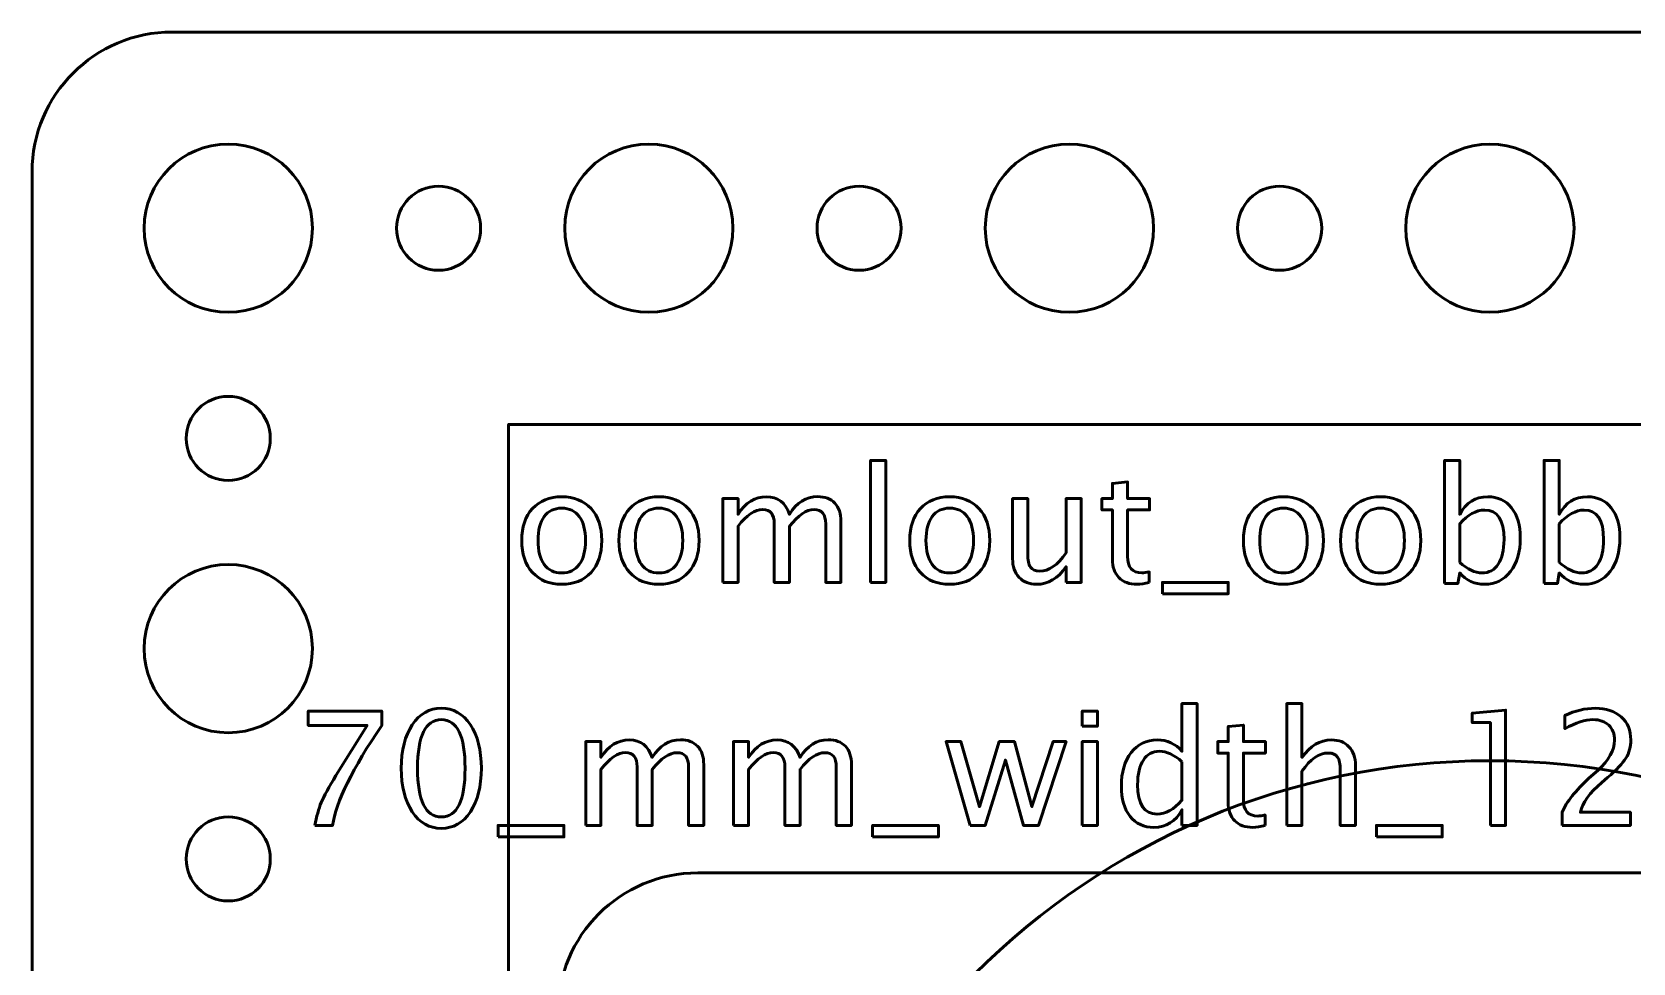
# Model space of a CAD drawing. Header units: centimetres. Extents: x -5.2 to 5.2, y -7.5 to 7.5.
# Drawn here: x -5.2 to 0.51, y 4.13 to 7.45 of the extents above; entities that cross this region are included whole.
import ezdxf

# ---------------------------------------------------------------- set-up
doc = ezdxf.new("R2010")
doc.units = ezdxf.units.CM
doc.header["$MEASUREMENT"] = 0
doc.layers.add('Layer 1', color=7, linetype='Continuous')

msp = doc.modelspace()

# ---------------------------------------------------------------- linework, layer by layer
at = {"layer": 'Layer 1', "color": 5, "lineweight": 53}
msp.add_lwpolyline([(-3.5, -5.95), (3.5, -5.95), (3.5, 6.05), (-3.5, 6.05), (-3.5, -5.95)], close=True, dxfattribs=at)
at = {"layer": 'Layer 1', "lineweight": 53}
for centre, major_axis in [((-4.49999, 6.74999), (0, 0.30001)), ((-2.99999, 6.74999), (0, 0.30001)), ((-1.49999, 6.74999), (0, 0.30001)), ((0.00001, 6.74999), (0, 0.30001)), ((-3.75, 6.75), (0, 0.15)), ((-2.25, 6.75), (0, 0.15)), ((-0.75, 6.75), (0, 0.15))]:
    msp.add_ellipse(centre, major_axis=major_axis, ratio=1, dxfattribs=at)
at = {"layer": 'Layer 1', "color": 4, "lineweight": 53}
msp.add_ellipse((0.00005, 2.25001), major_axis=(0, 2.6), ratio=1, dxfattribs=at)
at = {"layer": 'Layer 1', "lineweight": 53}
for points, knots in [([(-5.2, -6.95), (-5.2, -6.95), (-5.2, 6.95), (-5.2, 6.95), (-5.2, 6.95), (-5.2, 7.22614), (-4.97614, 7.45), (-4.7, 7.45), (-4.7, 7.45), (-4.7, 7.45), (4.7, 7.45), (4.7, 7.45), (4.7, 7.45), (4.97614, 7.45), (5.2, 7.22614), (5.2, 6.95), (5.2, 6.95), (5.2, 6.95), (5.2, -6.95), (5.2, -6.95), (5.2, -6.95), (5.2, -7.22614), (4.97614, -7.45), (4.7, -7.45), (4.7, -7.45), (4.7, -7.45), (-4.7, -7.45), (-4.7, -7.45), (-4.7, -7.45), (-4.97614, -7.45), (-5.2, -7.22614), (-5.2, -6.95)], [0, 0, 0, 0, 0.1111111, 0.1111111, 0.1111111, 0.1111111, 0.2222222, 0.2222222, 0.2222222, 0.2222222, 0.3333333, 0.3333333, 0.3333333, 0.3333333, 0.4444444, 0.4444444, 0.4444444, 0.4444444, 0.5555556, 0.5555556, 0.5555556, 0.5555556, 0.6666667, 0.6666667, 0.6666667, 0.6666667, 0.7777778, 0.7777778, 0.7777778, 0.7777778, 1, 1, 1, 1]), ([(-4.65, 6), (-4.65, 6.08284), (-4.58284, 6.15), (-4.5, 6.15), (-4.5, 6.15), (-4.41716, 6.15), (-4.35, 6.08284), (-4.35, 6), (-4.35, 6), (-4.35, 5.91716), (-4.41716, 5.85), (-4.5, 5.85), (-4.5, 5.85), (-4.58284, 5.85), (-4.65, 5.91716), (-4.65, 6)], [0, 0, 0, 0, 0.2, 0.2, 0.2, 0.2, 0.4, 0.4, 0.4, 0.4, 0.6, 0.6, 0.6, 0.6, 1, 1, 1, 1]), ([(-4.8, 5.25), (-4.8, 5.41569), (-4.66569, 5.55), (-4.5, 5.55), (-4.5, 5.55), (-4.33431, 5.55), (-4.2, 5.41569), (-4.2, 5.25), (-4.2, 5.25), (-4.2, 5.08431), (-4.33431, 4.95), (-4.5, 4.95), (-4.5, 4.95), (-4.66569, 4.95), (-4.8, 5.08431), (-4.8, 5.25)], [0, 0, 0, 0, 0.2, 0.2, 0.2, 0.2, 0.4, 0.4, 0.4, 0.4, 0.6, 0.6, 0.6, 0.6, 1, 1, 1, 1]), ([(-4.65, 4.5), (-4.65, 4.58284), (-4.58284, 4.65), (-4.5, 4.65), (-4.5, 4.65), (-4.41716, 4.65), (-4.35, 4.58284), (-4.35, 4.5), (-4.35, 4.5), (-4.35, 4.41716), (-4.41716, 4.35), (-4.5, 4.35), (-4.5, 4.35), (-4.58284, 4.35), (-4.65, 4.41716), (-4.65, 4.5)], [0, 0, 0, 0, 0.2, 0.2, 0.2, 0.2, 0.4, 0.4, 0.4, 0.4, 0.6, 0.6, 0.6, 0.6, 1, 1, 1, 1]), ([(-3.325, -2.45), (-3.325, -2.45), (-3.325, 3.95), (-3.325, 3.95), (-3.325, 3.95), (-3.325, 4.22614), (-3.10114, 4.45), (-2.825, 4.45), (-2.825, 4.45), (-2.825, 4.45), (2.825, 4.45), (2.825, 4.45), (2.825, 4.45), (3.10114, 4.45), (3.325, 4.22614), (3.325, 3.95), (3.325, 3.95), (3.325, 3.95), (3.325, -2.45), (3.325, -2.45), (3.325, -2.45), (3.325, -2.72614), (3.10114, -2.95), (2.825, -2.95), (2.825, -2.95), (2.825, -2.95), (-2.825, -2.95), (-2.825, -2.95), (-2.825, -2.95), (-3.10114, -2.95), (-3.325, -2.72614), (-3.325, -2.45)], [0, 0, 0, 0, 0.1111111, 0.1111111, 0.1111111, 0.1111111, 0.2222222, 0.2222222, 0.2222222, 0.2222222, 0.3333333, 0.3333333, 0.3333333, 0.3333333, 0.4444444, 0.4444444, 0.4444444, 0.4444444, 0.5555556, 0.5555556, 0.5555556, 0.5555556, 0.6666667, 0.6666667, 0.6666667, 0.6666667, 0.7777778, 0.7777778, 0.7777778, 0.7777778, 1, 1, 1, 1])]:
    msp.add_open_spline(points, degree=3, knots=knots, dxfattribs=at)
at = {"layer": 'Layer 1', "color": 5, "lineweight": 53}
for points, knots in [([(-2.20906, 5.4864), (-2.20906, 5.4864), (-2.20906, 5.92158), (-2.20906, 5.92158), (-2.20906, 5.92158), (-2.20906, 5.92158), (-2.15488, 5.92158), (-2.15488, 5.92158), (-2.15488, 5.92158), (-2.15488, 5.92158), (-2.15488, 5.4864), (-2.15488, 5.4864), (-2.15488, 5.4864), (-2.15488, 5.4864), (-2.20906, 5.4864), (-2.20906, 5.4864)], [0, 0, 0, 0, 0.2, 0.2, 0.2, 0.2, 0.4, 0.4, 0.4, 0.4, 0.6, 0.6, 0.6, 0.6, 1, 1, 1, 1]), ([(-0.16199, 5.48301), (-0.16199, 5.48301), (-0.16199, 5.92158), (-0.16199, 5.92158), (-0.16199, 5.92158), (-0.16199, 5.92158), (-0.10781, 5.92158), (-0.10781, 5.92158), (-0.10781, 5.92158), (-0.10781, 5.92158), (-0.10781, 5.72902), (-0.10781, 5.72902), (-0.10781, 5.72902), (-0.08561, 5.77088), (-0.05221, 5.79176), (-0.00771, 5.79176), (-0.00771, 5.79176), (0.02832, 5.79176), (0.05663, 5.77869), (0.07733, 5.75244), (0.07733, 5.75244), (0.09802, 5.72619), (0.10837, 5.69035), (0.10837, 5.64491), (0.10837, 5.64491), (0.10837, 5.59543), (0.09661, 5.55545), (0.07319, 5.52516), (0.07319, 5.52516), (0.04977, 5.49477), (0.01891, 5.47963), (-0.01928, 5.47963), (-0.01928, 5.47963), (-0.05475, 5.47963), (-0.08429, 5.49317), (-0.10781, 5.52036), (-0.10781, 5.52036), (-0.10781, 5.52036), (-0.11439, 5.48301), (-0.11439, 5.48301), (-0.11439, 5.48301), (-0.11439, 5.48301), (-0.16199, 5.48301), (-0.16199, 5.48301)], [0, 0, 0, 0, 0.0833333, 0.0833333, 0.0833333, 0.0833333, 0.1666667, 0.1666667, 0.1666667, 0.1666667, 0.25, 0.25, 0.25, 0.25, 0.3333333, 0.3333333, 0.3333333, 0.3333333, 0.4166667, 0.4166667, 0.4166667, 0.4166667, 0.5, 0.5, 0.5, 0.5, 0.5833333, 0.5833333, 0.5833333, 0.5833333, 0.6666667, 0.6666667, 0.6666667, 0.6666667, 0.75, 0.75, 0.75, 0.75, 0.8333333, 0.8333333, 0.8333333, 0.8333333, 1, 1, 1, 1]), ([(0.19323, 5.48301), (0.19323, 5.48301), (0.19323, 5.92158), (0.19323, 5.92158), (0.19323, 5.92158), (0.19323, 5.92158), (0.24741, 5.92158), (0.24741, 5.92158), (0.24741, 5.92158), (0.24741, 5.92158), (0.24741, 5.72902), (0.24741, 5.72902), (0.24741, 5.72902), (0.26961, 5.77088), (0.30301, 5.79176), (0.34751, 5.79176), (0.34751, 5.79176), (0.38354, 5.79176), (0.41185, 5.77869), (0.43255, 5.75244), (0.43255, 5.75244), (0.45324, 5.72619), (0.46359, 5.69035), (0.46359, 5.64491), (0.46359, 5.64491), (0.46359, 5.59543), (0.45183, 5.55545), (0.42841, 5.52516), (0.42841, 5.52516), (0.40499, 5.49477), (0.37413, 5.47963), (0.33594, 5.47963), (0.33594, 5.47963), (0.30047, 5.47963), (0.27093, 5.49317), (0.24741, 5.52036), (0.24741, 5.52036), (0.24741, 5.52036), (0.24083, 5.48301), (0.24083, 5.48301), (0.24083, 5.48301), (0.24083, 5.48301), (0.19323, 5.48301), (0.19323, 5.48301)], [0, 0, 0, 0, 0.0833333, 0.0833333, 0.0833333, 0.0833333, 0.1666667, 0.1666667, 0.1666667, 0.1666667, 0.25, 0.25, 0.25, 0.25, 0.3333333, 0.3333333, 0.3333333, 0.3333333, 0.4166667, 0.4166667, 0.4166667, 0.4166667, 0.5, 0.5, 0.5, 0.5, 0.5833333, 0.5833333, 0.5833333, 0.5833333, 0.6666667, 0.6666667, 0.6666667, 0.6666667, 0.75, 0.75, 0.75, 0.75, 0.8333333, 0.8333333, 0.8333333, 0.8333333, 1, 1, 1, 1]), ([(-1.21507, 5.48649), (-1.23182, 5.48188), (-1.2464, 5.47963), (-1.25872, 5.47963), (-1.25872, 5.47963), (-1.28638, 5.47963), (-1.30792, 5.48753), (-1.32335, 5.50333), (-1.32335, 5.50333), (-1.33887, 5.51914), (-1.34659, 5.54106), (-1.34659, 5.56918), (-1.34659, 5.56918), (-1.34659, 5.56918), (-1.34659, 5.74491), (-1.34659, 5.74491), (-1.34659, 5.74491), (-1.34659, 5.74491), (-1.38403, 5.74491), (-1.38403, 5.74491), (-1.38403, 5.74491), (-1.38403, 5.74491), (-1.38403, 5.78555), (-1.38403, 5.78555), (-1.38403, 5.78555), (-1.38403, 5.78555), (-1.34659, 5.78555), (-1.34659, 5.78555), (-1.34659, 5.78555), (-1.34659, 5.78555), (-1.34659, 5.83965), (-1.34659, 5.83965), (-1.34659, 5.83965), (-1.34659, 5.83965), (-1.2924, 5.84482), (-1.2924, 5.84482), (-1.2924, 5.84482), (-1.2924, 5.84482), (-1.2924, 5.78555), (-1.2924, 5.78555), (-1.2924, 5.78555), (-1.2924, 5.78555), (-1.21394, 5.78555), (-1.21394, 5.78555), (-1.21394, 5.78555), (-1.21394, 5.78555), (-1.21394, 5.74491), (-1.21394, 5.74491), (-1.21394, 5.74491), (-1.21394, 5.74491), (-1.2924, 5.74491), (-1.2924, 5.74491), (-1.2924, 5.74491), (-1.2924, 5.74491), (-1.2924, 5.57897), (-1.2924, 5.57897), (-1.2924, 5.57897), (-1.2924, 5.53983), (-1.27537, 5.52027), (-1.24141, 5.52027), (-1.24141, 5.52027), (-1.23417, 5.52027), (-1.22542, 5.52149), (-1.21507, 5.52384), (-1.21507, 5.52384), (-1.21507, 5.52384), (-1.21507, 5.48649), (-1.21507, 5.48649)], [0, 0, 0, 0, 0.0555556, 0.0555556, 0.0555556, 0.0555556, 0.1111111, 0.1111111, 0.1111111, 0.1111111, 0.1666667, 0.1666667, 0.1666667, 0.1666667, 0.2222222, 0.2222222, 0.2222222, 0.2222222, 0.2777778, 0.2777778, 0.2777778, 0.2777778, 0.3333333, 0.3333333, 0.3333333, 0.3333333, 0.3888889, 0.3888889, 0.3888889, 0.3888889, 0.4444444, 0.4444444, 0.4444444, 0.4444444, 0.5, 0.5, 0.5, 0.5, 0.5555556, 0.5555556, 0.5555556, 0.5555556, 0.6111111, 0.6111111, 0.6111111, 0.6111111, 0.6666667, 0.6666667, 0.6666667, 0.6666667, 0.7222222, 0.7222222, 0.7222222, 0.7222222, 0.7777778, 0.7777778, 0.7777778, 0.7777778, 0.8333333, 0.8333333, 0.8333333, 0.8333333, 0.8888889, 0.8888889, 0.8888889, 0.8888889, 1, 1, 1, 1]), ([(-3.31049, 5.47963), (-3.35442, 5.47963), (-3.38923, 5.49364), (-3.41481, 5.52168), (-3.41481, 5.52168), (-3.4405, 5.54971), (-3.45329, 5.58781), (-3.45329, 5.63588), (-3.45329, 5.63588), (-3.45329, 5.68386), (-3.4405, 5.72187), (-3.41481, 5.74981), (-3.41481, 5.74981), (-3.38923, 5.77775), (-3.35442, 5.79176), (-3.31049, 5.79176), (-3.31049, 5.79176), (-3.26655, 5.79176), (-3.23175, 5.77775), (-3.20616, 5.74981), (-3.20616, 5.74981), (-3.18048, 5.72187), (-3.16768, 5.68386), (-3.16768, 5.63588), (-3.16768, 5.63588), (-3.16768, 5.58781), (-3.18048, 5.54971), (-3.20616, 5.52168), (-3.20616, 5.52168), (-3.23175, 5.49364), (-3.26655, 5.47963), (-3.31049, 5.47963)], [0, 0, 0, 0, 0.1111111, 0.1111111, 0.1111111, 0.1111111, 0.2222222, 0.2222222, 0.2222222, 0.2222222, 0.3333333, 0.3333333, 0.3333333, 0.3333333, 0.4444444, 0.4444444, 0.4444444, 0.4444444, 0.5555556, 0.5555556, 0.5555556, 0.5555556, 0.6666667, 0.6666667, 0.6666667, 0.6666667, 0.7777778, 0.7777778, 0.7777778, 0.7777778, 1, 1, 1, 1]), ([(-2.96374, 5.47963), (-3.00767, 5.47963), (-3.04248, 5.49364), (-3.06806, 5.52168), (-3.06806, 5.52168), (-3.09375, 5.54971), (-3.10654, 5.58781), (-3.10654, 5.63588), (-3.10654, 5.63588), (-3.10654, 5.68386), (-3.09375, 5.72187), (-3.06806, 5.74981), (-3.06806, 5.74981), (-3.04248, 5.77775), (-3.00767, 5.79176), (-2.96374, 5.79176), (-2.96374, 5.79176), (-2.9198, 5.79176), (-2.885, 5.77775), (-2.85941, 5.74981), (-2.85941, 5.74981), (-2.83373, 5.72187), (-2.82093, 5.68386), (-2.82093, 5.63588), (-2.82093, 5.63588), (-2.82093, 5.58781), (-2.83373, 5.54971), (-2.85941, 5.52168), (-2.85941, 5.52168), (-2.885, 5.49364), (-2.9198, 5.47963), (-2.96374, 5.47963)], [0, 0, 0, 0, 0.1111111, 0.1111111, 0.1111111, 0.1111111, 0.2222222, 0.2222222, 0.2222222, 0.2222222, 0.3333333, 0.3333333, 0.3333333, 0.3333333, 0.4444444, 0.4444444, 0.4444444, 0.4444444, 0.5555556, 0.5555556, 0.5555556, 0.5555556, 0.6666667, 0.6666667, 0.6666667, 0.6666667, 0.7777778, 0.7777778, 0.7777778, 0.7777778, 1, 1, 1, 1]), ([(-2.73607, 5.4864), (-2.73607, 5.4864), (-2.73607, 5.78555), (-2.73607, 5.78555), (-2.73607, 5.78555), (-2.73607, 5.78555), (-2.68189, 5.78555), (-2.68189, 5.78555), (-2.68189, 5.78555), (-2.68189, 5.78555), (-2.68189, 5.72902), (-2.68189, 5.72902), (-2.68189, 5.72902), (-2.65545, 5.77088), (-2.62159, 5.79176), (-2.5801, 5.79176), (-2.5801, 5.79176), (-2.54012, 5.79176), (-2.51293, 5.77088), (-2.49844, 5.72902), (-2.49844, 5.72902), (-2.47276, 5.77125), (-2.43926, 5.79233), (-2.39815, 5.79233), (-2.39815, 5.79233), (-2.37191, 5.79233), (-2.35149, 5.78461), (-2.33691, 5.76909), (-2.33691, 5.76909), (-2.32233, 5.75357), (-2.31499, 5.73184), (-2.31499, 5.7039), (-2.31499, 5.7039), (-2.31499, 5.7039), (-2.31499, 5.4864), (-2.31499, 5.4864), (-2.31499, 5.4864), (-2.31499, 5.4864), (-2.36918, 5.4864), (-2.36918, 5.4864), (-2.36918, 5.4864), (-2.36918, 5.4864), (-2.36918, 5.69496), (-2.36918, 5.69496), (-2.36918, 5.69496), (-2.36918, 5.72902), (-2.38272, 5.74604), (-2.40982, 5.74604), (-2.40982, 5.74604), (-2.43795, 5.74604), (-2.46749, 5.72619), (-2.49844, 5.6864), (-2.49844, 5.6864), (-2.49844, 5.6864), (-2.49844, 5.4864), (-2.49844, 5.4864), (-2.49844, 5.4864), (-2.49844, 5.4864), (-2.55263, 5.4864), (-2.55263, 5.4864), (-2.55263, 5.4864), (-2.55263, 5.4864), (-2.55263, 5.69515), (-2.55263, 5.69515), (-2.55263, 5.69515), (-2.55263, 5.72949), (-2.56637, 5.74661), (-2.59393, 5.74661), (-2.59393, 5.74661), (-2.6213, 5.74661), (-2.65066, 5.72666), (-2.68189, 5.68668), (-2.68189, 5.68668), (-2.68189, 5.68668), (-2.68189, 5.4864), (-2.68189, 5.4864), (-2.68189, 5.4864), (-2.68189, 5.4864), (-2.73607, 5.4864), (-2.73607, 5.4864)], [0, 0, 0, 0, 0.047619, 0.047619, 0.047619, 0.047619, 0.0952381, 0.0952381, 0.0952381, 0.0952381, 0.1428571, 0.1428571, 0.1428571, 0.1428571, 0.1904762, 0.1904762, 0.1904762, 0.1904762, 0.2380952, 0.2380952, 0.2380952, 0.2380952, 0.2857143, 0.2857143, 0.2857143, 0.2857143, 0.3333333, 0.3333333, 0.3333333, 0.3333333, 0.3809524, 0.3809524, 0.3809524, 0.3809524, 0.4285714, 0.4285714, 0.4285714, 0.4285714, 0.4761905, 0.4761905, 0.4761905, 0.4761905, 0.5238095, 0.5238095, 0.5238095, 0.5238095, 0.5714286, 0.5714286, 0.5714286, 0.5714286, 0.6190476, 0.6190476, 0.6190476, 0.6190476, 0.6666667, 0.6666667, 0.6666667, 0.6666667, 0.7142857, 0.7142857, 0.7142857, 0.7142857, 0.7619048, 0.7619048, 0.7619048, 0.7619048, 0.8095238, 0.8095238, 0.8095238, 0.8095238, 0.8571429, 0.8571429, 0.8571429, 0.8571429, 0.9047619, 0.9047619, 0.9047619, 0.9047619, 1, 1, 1, 1]), ([(-1.92684, 5.47963), (-1.97077, 5.47963), (-2.00558, 5.49364), (-2.03116, 5.52168), (-2.03116, 5.52168), (-2.05685, 5.54971), (-2.06964, 5.58781), (-2.06964, 5.63588), (-2.06964, 5.63588), (-2.06964, 5.68386), (-2.05685, 5.72187), (-2.03116, 5.74981), (-2.03116, 5.74981), (-2.00558, 5.77775), (-1.97077, 5.79176), (-1.92684, 5.79176), (-1.92684, 5.79176), (-1.8829, 5.79176), (-1.8481, 5.77775), (-1.82251, 5.74981), (-1.82251, 5.74981), (-1.79683, 5.72187), (-1.78403, 5.68386), (-1.78403, 5.63588), (-1.78403, 5.63588), (-1.78403, 5.58781), (-1.79683, 5.54971), (-1.82251, 5.52168), (-1.82251, 5.52168), (-1.8481, 5.49364), (-1.8829, 5.47963), (-1.92684, 5.47963)], [0, 0, 0, 0, 0.1111111, 0.1111111, 0.1111111, 0.1111111, 0.2222222, 0.2222222, 0.2222222, 0.2222222, 0.3333333, 0.3333333, 0.3333333, 0.3333333, 0.4444444, 0.4444444, 0.4444444, 0.4444444, 0.5555556, 0.5555556, 0.5555556, 0.5555556, 0.6666667, 0.6666667, 0.6666667, 0.6666667, 0.7777778, 0.7777778, 0.7777778, 0.7777778, 1, 1, 1, 1]), ([(-1.51179, 5.4864), (-1.51179, 5.4864), (-1.51179, 5.54266), (-1.51179, 5.54266), (-1.51179, 5.54266), (-1.54067, 5.50061), (-1.57576, 5.47963), (-1.61696, 5.47963), (-1.61696, 5.47963), (-1.64312, 5.47963), (-1.66391, 5.48781), (-1.67933, 5.50427), (-1.67933, 5.50427), (-1.69486, 5.52074), (-1.70257, 5.54284), (-1.70257, 5.57078), (-1.70257, 5.57078), (-1.70257, 5.57078), (-1.70257, 5.78555), (-1.70257, 5.78555), (-1.70257, 5.78555), (-1.70257, 5.78555), (-1.64838, 5.78555), (-1.64838, 5.78555), (-1.64838, 5.78555), (-1.64838, 5.78555), (-1.64838, 5.58847), (-1.64838, 5.58847), (-1.64838, 5.58847), (-1.64838, 5.56599), (-1.64509, 5.55009), (-1.6386, 5.54068), (-1.6386, 5.54068), (-1.63202, 5.53118), (-1.6211, 5.52648), (-1.60577, 5.52648), (-1.60577, 5.52648), (-1.57266, 5.52648), (-1.54123, 5.54821), (-1.51179, 5.59176), (-1.51179, 5.59176), (-1.51179, 5.59176), (-1.51179, 5.78555), (-1.51179, 5.78555), (-1.51179, 5.78555), (-1.51179, 5.78555), (-1.4576, 5.78555), (-1.4576, 5.78555), (-1.4576, 5.78555), (-1.4576, 5.78555), (-1.4576, 5.4864), (-1.4576, 5.4864), (-1.4576, 5.4864), (-1.4576, 5.4864), (-1.51179, 5.4864), (-1.51179, 5.4864)], [0, 0, 0, 0, 0.0666667, 0.0666667, 0.0666667, 0.0666667, 0.1333333, 0.1333333, 0.1333333, 0.1333333, 0.2, 0.2, 0.2, 0.2, 0.2666667, 0.2666667, 0.2666667, 0.2666667, 0.3333333, 0.3333333, 0.3333333, 0.3333333, 0.4, 0.4, 0.4, 0.4, 0.4666667, 0.4666667, 0.4666667, 0.4666667, 0.5333333, 0.5333333, 0.5333333, 0.5333333, 0.6, 0.6, 0.6, 0.6, 0.6666667, 0.6666667, 0.6666667, 0.6666667, 0.7333333, 0.7333333, 0.7333333, 0.7333333, 0.8, 0.8, 0.8, 0.8, 0.8666667, 0.8666667, 0.8666667, 0.8666667, 1, 1, 1, 1]), ([(-0.73642, 5.47963), (-0.78035, 5.47963), (-0.81516, 5.49364), (-0.84074, 5.52168), (-0.84074, 5.52168), (-0.86643, 5.54971), (-0.87922, 5.58781), (-0.87922, 5.63588), (-0.87922, 5.63588), (-0.87922, 5.68386), (-0.86643, 5.72187), (-0.84074, 5.74981), (-0.84074, 5.74981), (-0.81516, 5.77775), (-0.78035, 5.79176), (-0.73642, 5.79176), (-0.73642, 5.79176), (-0.69248, 5.79176), (-0.65768, 5.77775), (-0.63209, 5.74981), (-0.63209, 5.74981), (-0.60641, 5.72187), (-0.59361, 5.68386), (-0.59361, 5.63588), (-0.59361, 5.63588), (-0.59361, 5.58781), (-0.60641, 5.54971), (-0.63209, 5.52168), (-0.63209, 5.52168), (-0.65768, 5.49364), (-0.69248, 5.47963), (-0.73642, 5.47963)], [0, 0, 0, 0, 0.1111111, 0.1111111, 0.1111111, 0.1111111, 0.2222222, 0.2222222, 0.2222222, 0.2222222, 0.3333333, 0.3333333, 0.3333333, 0.3333333, 0.4444444, 0.4444444, 0.4444444, 0.4444444, 0.5555556, 0.5555556, 0.5555556, 0.5555556, 0.6666667, 0.6666667, 0.6666667, 0.6666667, 0.7777778, 0.7777778, 0.7777778, 0.7777778, 1, 1, 1, 1]), ([(-0.38966, 5.47963), (-0.43359, 5.47963), (-0.4684, 5.49364), (-0.49398, 5.52168), (-0.49398, 5.52168), (-0.51967, 5.54971), (-0.53246, 5.58781), (-0.53246, 5.63588), (-0.53246, 5.63588), (-0.53246, 5.68386), (-0.51967, 5.72187), (-0.49398, 5.74981), (-0.49398, 5.74981), (-0.4684, 5.77775), (-0.43359, 5.79176), (-0.38966, 5.79176), (-0.38966, 5.79176), (-0.34572, 5.79176), (-0.31092, 5.77775), (-0.28533, 5.74981), (-0.28533, 5.74981), (-0.25965, 5.72187), (-0.24685, 5.68386), (-0.24685, 5.63588), (-0.24685, 5.63588), (-0.24685, 5.58781), (-0.25965, 5.54971), (-0.28533, 5.52168), (-0.28533, 5.52168), (-0.31092, 5.49364), (-0.34572, 5.47963), (-0.38966, 5.47963)], [0, 0, 0, 0, 0.1111111, 0.1111111, 0.1111111, 0.1111111, 0.2222222, 0.2222222, 0.2222222, 0.2222222, 0.3333333, 0.3333333, 0.3333333, 0.3333333, 0.4444444, 0.4444444, 0.4444444, 0.4444444, 0.5555556, 0.5555556, 0.5555556, 0.5555556, 0.6666667, 0.6666667, 0.6666667, 0.6666667, 0.7777778, 0.7777778, 0.7777778, 0.7777778, 1, 1, 1, 1]), ([(-3.31058, 5.52027), (-3.28377, 5.52027), (-3.26289, 5.53033), (-3.24802, 5.55056), (-3.24802, 5.55056), (-3.23325, 5.57069), (-3.22582, 5.59919), (-3.22582, 5.63588), (-3.22582, 5.63588), (-3.22582, 5.67248), (-3.23325, 5.70089), (-3.24802, 5.72102), (-3.24802, 5.72102), (-3.26289, 5.74106), (-3.28377, 5.75112), (-3.31058, 5.75112), (-3.31058, 5.75112), (-3.33749, 5.75112), (-3.35837, 5.74106), (-3.37305, 5.72102), (-3.37305, 5.72102), (-3.38782, 5.70089), (-3.39515, 5.67248), (-3.39515, 5.63588), (-3.39515, 5.63588), (-3.39515, 5.59919), (-3.38782, 5.57069), (-3.37305, 5.55056), (-3.37305, 5.55056), (-3.35837, 5.53033), (-3.33749, 5.52027), (-3.31058, 5.52027)], [0, 0, 0, 0, 0.1111111, 0.1111111, 0.1111111, 0.1111111, 0.2222222, 0.2222222, 0.2222222, 0.2222222, 0.3333333, 0.3333333, 0.3333333, 0.3333333, 0.4444444, 0.4444444, 0.4444444, 0.4444444, 0.5555556, 0.5555556, 0.5555556, 0.5555556, 0.6666667, 0.6666667, 0.6666667, 0.6666667, 0.7777778, 0.7777778, 0.7777778, 0.7777778, 1, 1, 1, 1]), ([(-2.96383, 5.52027), (-2.93702, 5.52027), (-2.91614, 5.53033), (-2.90127, 5.55056), (-2.90127, 5.55056), (-2.8865, 5.57069), (-2.87907, 5.59919), (-2.87907, 5.63588), (-2.87907, 5.63588), (-2.87907, 5.67248), (-2.8865, 5.70089), (-2.90127, 5.72102), (-2.90127, 5.72102), (-2.91614, 5.74106), (-2.93702, 5.75112), (-2.96383, 5.75112), (-2.96383, 5.75112), (-2.99074, 5.75112), (-3.01162, 5.74106), (-3.0263, 5.72102), (-3.0263, 5.72102), (-3.04107, 5.70089), (-3.0484, 5.67248), (-3.0484, 5.63588), (-3.0484, 5.63588), (-3.0484, 5.59919), (-3.04107, 5.57069), (-3.0263, 5.55056), (-3.0263, 5.55056), (-3.01162, 5.53033), (-2.99074, 5.52027), (-2.96383, 5.52027)], [0, 0, 0, 0, 0.1111111, 0.1111111, 0.1111111, 0.1111111, 0.2222222, 0.2222222, 0.2222222, 0.2222222, 0.3333333, 0.3333333, 0.3333333, 0.3333333, 0.4444444, 0.4444444, 0.4444444, 0.4444444, 0.5555556, 0.5555556, 0.5555556, 0.5555556, 0.6666667, 0.6666667, 0.6666667, 0.6666667, 0.7777778, 0.7777778, 0.7777778, 0.7777778, 1, 1, 1, 1]), ([(-1.92693, 5.52027), (-1.90012, 5.52027), (-1.87924, 5.53033), (-1.86437, 5.55056), (-1.86437, 5.55056), (-1.8496, 5.57069), (-1.84217, 5.59919), (-1.84217, 5.63588), (-1.84217, 5.63588), (-1.84217, 5.67248), (-1.8496, 5.70089), (-1.86437, 5.72102), (-1.86437, 5.72102), (-1.87924, 5.74106), (-1.90012, 5.75112), (-1.92693, 5.75112), (-1.92693, 5.75112), (-1.95384, 5.75112), (-1.97472, 5.74106), (-1.9894, 5.72102), (-1.9894, 5.72102), (-2.00417, 5.70089), (-2.0115, 5.67248), (-2.0115, 5.63588), (-2.0115, 5.63588), (-2.0115, 5.59919), (-2.00417, 5.57069), (-1.9894, 5.55056), (-1.9894, 5.55056), (-1.97472, 5.53033), (-1.95384, 5.52027), (-1.92693, 5.52027)], [0, 0, 0, 0, 0.1111111, 0.1111111, 0.1111111, 0.1111111, 0.2222222, 0.2222222, 0.2222222, 0.2222222, 0.3333333, 0.3333333, 0.3333333, 0.3333333, 0.4444444, 0.4444444, 0.4444444, 0.4444444, 0.5555556, 0.5555556, 0.5555556, 0.5555556, 0.6666667, 0.6666667, 0.6666667, 0.6666667, 0.7777778, 0.7777778, 0.7777778, 0.7777778, 1, 1, 1, 1]), ([(-0.73651, 5.52027), (-0.7097, 5.52027), (-0.68882, 5.53033), (-0.67395, 5.55056), (-0.67395, 5.55056), (-0.65918, 5.57069), (-0.65175, 5.59919), (-0.65175, 5.63588), (-0.65175, 5.63588), (-0.65175, 5.67248), (-0.65918, 5.70089), (-0.67395, 5.72102), (-0.67395, 5.72102), (-0.68882, 5.74106), (-0.7097, 5.75112), (-0.73651, 5.75112), (-0.73651, 5.75112), (-0.76342, 5.75112), (-0.7843, 5.74106), (-0.79898, 5.72102), (-0.79898, 5.72102), (-0.81375, 5.70089), (-0.82108, 5.67248), (-0.82108, 5.63588), (-0.82108, 5.63588), (-0.82108, 5.59919), (-0.81375, 5.57069), (-0.79898, 5.55056), (-0.79898, 5.55056), (-0.7843, 5.53033), (-0.76342, 5.52027), (-0.73651, 5.52027)], [0, 0, 0, 0, 0.1111111, 0.1111111, 0.1111111, 0.1111111, 0.2222222, 0.2222222, 0.2222222, 0.2222222, 0.3333333, 0.3333333, 0.3333333, 0.3333333, 0.4444444, 0.4444444, 0.4444444, 0.4444444, 0.5555556, 0.5555556, 0.5555556, 0.5555556, 0.6666667, 0.6666667, 0.6666667, 0.6666667, 0.7777778, 0.7777778, 0.7777778, 0.7777778, 1, 1, 1, 1]), ([(-0.38975, 5.52027), (-0.36294, 5.52027), (-0.34206, 5.53033), (-0.32719, 5.55056), (-0.32719, 5.55056), (-0.31242, 5.57069), (-0.30499, 5.59919), (-0.30499, 5.63588), (-0.30499, 5.63588), (-0.30499, 5.67248), (-0.31242, 5.70089), (-0.32719, 5.72102), (-0.32719, 5.72102), (-0.34206, 5.74106), (-0.36294, 5.75112), (-0.38975, 5.75112), (-0.38975, 5.75112), (-0.41666, 5.75112), (-0.43754, 5.74106), (-0.45222, 5.72102), (-0.45222, 5.72102), (-0.46699, 5.70089), (-0.47432, 5.67248), (-0.47432, 5.63588), (-0.47432, 5.63588), (-0.47432, 5.59919), (-0.46699, 5.57069), (-0.45222, 5.55056), (-0.45222, 5.55056), (-0.43754, 5.53033), (-0.41666, 5.52027), (-0.38975, 5.52027)], [0, 0, 0, 0, 0.1111111, 0.1111111, 0.1111111, 0.1111111, 0.2222222, 0.2222222, 0.2222222, 0.2222222, 0.3333333, 0.3333333, 0.3333333, 0.3333333, 0.4444444, 0.4444444, 0.4444444, 0.4444444, 0.5555556, 0.5555556, 0.5555556, 0.5555556, 0.6666667, 0.6666667, 0.6666667, 0.6666667, 0.7777778, 0.7777778, 0.7777778, 0.7777778, 1, 1, 1, 1]), ([(-0.10781, 5.55771), (-0.07987, 5.53278), (-0.05324, 5.52027), (-0.02794, 5.52027), (-0.02794, 5.52027), (-0.00301, 5.52027), (0.01628, 5.53071), (0.02982, 5.5515), (0.02982, 5.5515), (0.04346, 5.57229), (0.05024, 5.60155), (0.05024, 5.63936), (0.05024, 5.63936), (0.05024, 5.70935), (0.02709, 5.74435), (-0.01919, 5.74435), (-0.01919, 5.74435), (-0.04948, 5.74435), (-0.07902, 5.72798), (-0.10781, 5.69515), (-0.10781, 5.69515), (-0.10781, 5.69515), (-0.10781, 5.55771), (-0.10781, 5.55771)], [0, 0, 0, 0, 0.1428571, 0.1428571, 0.1428571, 0.1428571, 0.2857143, 0.2857143, 0.2857143, 0.2857143, 0.4285714, 0.4285714, 0.4285714, 0.4285714, 0.5714286, 0.5714286, 0.5714286, 0.5714286, 0.7142857, 0.7142857, 0.7142857, 0.7142857, 1, 1, 1, 1]), ([(0.24741, 5.55771), (0.27535, 5.53278), (0.30198, 5.52027), (0.32728, 5.52027), (0.32728, 5.52027), (0.35221, 5.52027), (0.3715, 5.53071), (0.38504, 5.5515), (0.38504, 5.5515), (0.39868, 5.57229), (0.40546, 5.60155), (0.40546, 5.63936), (0.40546, 5.63936), (0.40546, 5.70935), (0.38231, 5.74435), (0.33603, 5.74435), (0.33603, 5.74435), (0.30574, 5.74435), (0.2762, 5.72798), (0.24741, 5.69515), (0.24741, 5.69515), (0.24741, 5.69515), (0.24741, 5.55771), (0.24741, 5.55771)], [0, 0, 0, 0, 0.1428571, 0.1428571, 0.1428571, 0.1428571, 0.2857143, 0.2857143, 0.2857143, 0.2857143, 0.4285714, 0.4285714, 0.4285714, 0.4285714, 0.5714286, 0.5714286, 0.5714286, 0.5714286, 0.7142857, 0.7142857, 0.7142857, 0.7142857, 1, 1, 1, 1]), ([(-1.16822, 5.44576), (-1.16822, 5.44576), (-1.16822, 5.4864), (-1.16822, 5.4864), (-1.16822, 5.4864), (-1.16822, 5.4864), (-0.93342, 5.4864), (-0.93342, 5.4864), (-0.93342, 5.4864), (-0.93342, 5.4864), (-0.93342, 5.44576), (-0.93342, 5.44576), (-0.93342, 5.44576), (-0.93342, 5.44576), (-1.16822, 5.44576), (-1.16822, 5.44576)], [0, 0, 0, 0, 0.2, 0.2, 0.2, 0.2, 0.4, 0.4, 0.4, 0.4, 0.6, 0.6, 0.6, 0.6, 1, 1, 1, 1]), ([(-4.1908, 4.61905), (-4.18554, 4.65085), (-4.17792, 4.67841), (-4.16813, 4.70155), (-4.16813, 4.70155), (-4.15835, 4.72469), (-4.14095, 4.75659), (-4.11611, 4.79704), (-4.11611, 4.79704), (-4.11611, 4.79704), (-4.0051, 4.97634), (-4.0051, 4.97634), (-4.0051, 4.97634), (-4.0051, 4.97634), (-4.21451, 4.97634), (-4.21451, 4.97634), (-4.21451, 4.97634), (-4.21451, 4.97634), (-4.21451, 5.02714), (-4.21451, 5.02714), (-4.21451, 5.02714), (-4.21451, 5.02714), (-3.95261, 5.02714), (-3.95261, 5.02714), (-3.95261, 5.02714), (-3.95261, 5.02714), (-3.95261, 4.97634), (-3.95261, 4.97634), (-3.95261, 4.97634), (-4.05713, 4.82206), (-4.11564, 4.70296), (-4.12815, 4.61905), (-4.12815, 4.61905), (-4.12815, 4.61905), (-4.1908, 4.61905), (-4.1908, 4.61905)], [0, 0, 0, 0, 0.1, 0.1, 0.1, 0.1, 0.2, 0.2, 0.2, 0.2, 0.3, 0.3, 0.3, 0.3, 0.4, 0.4, 0.4, 0.4, 0.5, 0.5, 0.5, 0.5, 0.6, 0.6, 0.6, 0.6, 0.7, 0.7, 0.7, 0.7, 0.8, 0.8, 0.8, 0.8, 1, 1, 1, 1]), ([(-3.74019, 4.60889), (-3.78299, 4.60889), (-3.81752, 4.62855), (-3.84367, 4.66778), (-3.84367, 4.66778), (-3.86991, 4.70701), (-3.88299, 4.75875), (-3.88299, 4.8231), (-3.88299, 4.8231), (-3.88299, 4.88744), (-3.86991, 4.93918), (-3.84367, 4.97841), (-3.84367, 4.97841), (-3.81752, 5.01764), (-3.78299, 5.0373), (-3.74019, 5.0373), (-3.74019, 5.0373), (-3.6972, 5.0373), (-3.66267, 5.01773), (-3.63652, 4.9786), (-3.63652, 4.9786), (-3.61046, 4.93946), (-3.59738, 4.88763), (-3.59738, 4.8231), (-3.59738, 4.8231), (-3.59738, 4.75875), (-3.61046, 4.70701), (-3.63652, 4.66778), (-3.63652, 4.66778), (-3.66267, 4.62855), (-3.6972, 4.60889), (-3.74019, 4.60889)], [0, 0, 0, 0, 0.1111111, 0.1111111, 0.1111111, 0.1111111, 0.2222222, 0.2222222, 0.2222222, 0.2222222, 0.3333333, 0.3333333, 0.3333333, 0.3333333, 0.4444444, 0.4444444, 0.4444444, 0.4444444, 0.5555556, 0.5555556, 0.5555556, 0.5555556, 0.6666667, 0.6666667, 0.6666667, 0.6666667, 0.7777778, 0.7777778, 0.7777778, 0.7777778, 1, 1, 1, 1]), ([(-1.45406, 4.97295), (-1.45406, 4.97295), (-1.45406, 5.02714), (-1.45406, 5.02714), (-1.45406, 5.02714), (-1.45406, 5.02714), (-1.39988, 5.02714), (-1.39988, 5.02714), (-1.39988, 5.02714), (-1.39988, 5.02714), (-1.39988, 4.97295), (-1.39988, 4.97295), (-1.39988, 4.97295), (-1.39988, 4.97295), (-1.45406, 4.97295), (-1.45406, 4.97295)], [0, 0, 0, 0, 0.2, 0.2, 0.2, 0.2, 0.4, 0.4, 0.4, 0.4, 0.6, 0.6, 0.6, 0.6, 1, 1, 1, 1]), ([(-1.09847, 4.61905), (-1.09847, 4.61905), (-1.09847, 4.67521), (-1.09847, 4.67521), (-1.09847, 4.67521), (-1.12058, 4.63326), (-1.15388, 4.61228), (-1.19838, 4.61228), (-1.19838, 4.61228), (-1.2345, 4.61228), (-1.26291, 4.62535), (-1.28361, 4.6516), (-1.28361, 4.6516), (-1.3043, 4.67785), (-1.31465, 4.71369), (-1.31465, 4.75913), (-1.31465, 4.75913), (-1.31465, 4.8088), (-1.30289, 4.84878), (-1.27947, 4.87907), (-1.27947, 4.87907), (-1.25595, 4.90927), (-1.22509, 4.92441), (-1.1868, 4.92441), (-1.1868, 4.92441), (-1.15134, 4.92441), (-1.1218, 4.91087), (-1.09847, 4.88368), (-1.09847, 4.88368), (-1.09847, 4.88368), (-1.09847, 5.05423), (-1.09847, 5.05423), (-1.09847, 5.05423), (-1.09847, 5.05423), (-1.04428, 5.05423), (-1.04428, 5.05423), (-1.04428, 5.05423), (-1.04428, 5.05423), (-1.04428, 4.61905), (-1.04428, 4.61905), (-1.04428, 4.61905), (-1.04428, 4.61905), (-1.09847, 4.61905), (-1.09847, 4.61905)], [0, 0, 0, 0, 0.0833333, 0.0833333, 0.0833333, 0.0833333, 0.1666667, 0.1666667, 0.1666667, 0.1666667, 0.25, 0.25, 0.25, 0.25, 0.3333333, 0.3333333, 0.3333333, 0.3333333, 0.4166667, 0.4166667, 0.4166667, 0.4166667, 0.5, 0.5, 0.5, 0.5, 0.5833333, 0.5833333, 0.5833333, 0.5833333, 0.6666667, 0.6666667, 0.6666667, 0.6666667, 0.75, 0.75, 0.75, 0.75, 0.8333333, 0.8333333, 0.8333333, 0.8333333, 1, 1, 1, 1]), ([(-0.72461, 4.61905), (-0.72461, 4.61905), (-0.72461, 5.05423), (-0.72461, 5.05423), (-0.72461, 5.05423), (-0.72461, 5.05423), (-0.67043, 5.05423), (-0.67043, 5.05423), (-0.67043, 5.05423), (-0.67043, 5.05423), (-0.67043, 4.86167), (-0.67043, 4.86167), (-0.67043, 4.86167), (-0.64174, 4.90353), (-0.60655, 4.92441), (-0.56497, 4.92441), (-0.56497, 4.92441), (-0.53882, 4.92441), (-0.51803, 4.91623), (-0.50269, 4.89976), (-0.50269, 4.89976), (-0.48736, 4.8834), (-0.47965, 4.86129), (-0.47965, 4.83363), (-0.47965, 4.83363), (-0.47965, 4.83363), (-0.47965, 4.61905), (-0.47965, 4.61905), (-0.47965, 4.61905), (-0.47965, 4.61905), (-0.53383, 4.61905), (-0.53383, 4.61905), (-0.53383, 4.61905), (-0.53383, 4.61905), (-0.53383, 4.81595), (-0.53383, 4.81595), (-0.53383, 4.81595), (-0.53383, 4.83815), (-0.53713, 4.85395), (-0.54362, 4.86336), (-0.54362, 4.86336), (-0.5502, 4.87286), (-0.56102, 4.87756), (-0.57617, 4.87756), (-0.57617, 4.87756), (-0.60947, 4.87756), (-0.64089, 4.85583), (-0.67043, 4.81237), (-0.67043, 4.81237), (-0.67043, 4.81237), (-0.67043, 4.61905), (-0.67043, 4.61905), (-0.67043, 4.61905), (-0.67043, 4.61905), (-0.72461, 4.61905), (-0.72461, 4.61905)], [0, 0, 0, 0, 0.0666667, 0.0666667, 0.0666667, 0.0666667, 0.1333333, 0.1333333, 0.1333333, 0.1333333, 0.2, 0.2, 0.2, 0.2, 0.2666667, 0.2666667, 0.2666667, 0.2666667, 0.3333333, 0.3333333, 0.3333333, 0.3333333, 0.4, 0.4, 0.4, 0.4, 0.4666667, 0.4666667, 0.4666667, 0.4666667, 0.5333333, 0.5333333, 0.5333333, 0.5333333, 0.6, 0.6, 0.6, 0.6, 0.6666667, 0.6666667, 0.6666667, 0.6666667, 0.7333333, 0.7333333, 0.7333333, 0.7333333, 0.8, 0.8, 0.8, 0.8, 0.8666667, 0.8666667, 0.8666667, 0.8666667, 1, 1, 1, 1]), ([(0.00165, 4.61905), (0.00165, 4.61905), (0.00165, 4.9865), (0.00165, 4.9865), (0.00165, 4.9865), (0.00165, 4.9865), (-0.06326, 4.9865), (-0.06326, 4.9865), (-0.06326, 4.9865), (-0.06326, 4.9865), (-0.06326, 5.02037), (-0.06326, 5.02037), (-0.06326, 5.02037), (-0.06326, 5.02037), (0.05584, 5.03053), (0.05584, 5.03053), (0.05584, 5.03053), (0.05584, 5.03053), (0.05584, 4.61905), (0.05584, 4.61905), (0.05584, 4.61905), (0.05584, 4.61905), (0.00165, 4.61905), (0.00165, 4.61905)], [0, 0, 0, 0, 0.1428571, 0.1428571, 0.1428571, 0.1428571, 0.2857143, 0.2857143, 0.2857143, 0.2857143, 0.4285714, 0.4285714, 0.4285714, 0.4285714, 0.5714286, 0.5714286, 0.5714286, 0.5714286, 0.7142857, 0.7142857, 0.7142857, 0.7142857, 1, 1, 1, 1]), ([(0.25753, 4.61905), (0.25753, 4.61905), (0.25753, 4.66646), (0.25753, 4.66646), (0.25753, 4.66646), (0.27333, 4.70343), (0.30522, 4.74379), (0.3533, 4.78735), (0.3533, 4.78735), (0.3533, 4.78735), (0.38434, 4.81519), (0.38434, 4.81519), (0.38434, 4.81519), (0.42432, 4.85151), (0.44436, 4.88744), (0.44436, 4.92319), (0.44436, 4.92319), (0.44436, 4.94605), (0.43749, 4.96392), (0.42385, 4.977), (0.42385, 4.977), (0.41021, 4.99008), (0.3913, 4.99666), (0.36731, 4.99666), (0.36731, 4.99666), (0.33928, 4.99666), (0.30607, 4.98594), (0.26769, 4.96449), (0.26769, 4.96449), (0.26769, 4.96449), (0.26769, 5.0119), (0.26769, 5.0119), (0.26769, 5.0119), (0.30391, 5.02883), (0.33994, 5.0373), (0.37587, 5.0373), (0.37587, 5.0373), (0.41407, 5.0373), (0.44473, 5.02705), (0.46788, 5.00644), (0.46788, 5.00644), (0.49092, 4.98584), (0.5025, 4.95856), (0.5025, 4.92451), (0.5025, 4.92451), (0.5025, 4.90005), (0.49666, 4.87832), (0.485, 4.85941), (0.485, 4.85941), (0.47324, 4.8404), (0.45151, 4.81745), (0.41962, 4.79036), (0.41962, 4.79036), (0.41962, 4.79036), (0.39864, 4.77248), (0.39864, 4.77248), (0.39864, 4.77248), (0.35499, 4.73551), (0.32978, 4.70014), (0.323, 4.66646), (0.323, 4.66646), (0.323, 4.66646), (0.5008, 4.66646), (0.5008, 4.66646), (0.5008, 4.66646), (0.5008, 4.66646), (0.5008, 4.61905), (0.5008, 4.61905), (0.5008, 4.61905), (0.5008, 4.61905), (0.25753, 4.61905), (0.25753, 4.61905)], [0, 0, 0, 0, 0.0526316, 0.0526316, 0.0526316, 0.0526316, 0.1052632, 0.1052632, 0.1052632, 0.1052632, 0.1578947, 0.1578947, 0.1578947, 0.1578947, 0.2105263, 0.2105263, 0.2105263, 0.2105263, 0.2631579, 0.2631579, 0.2631579, 0.2631579, 0.3157895, 0.3157895, 0.3157895, 0.3157895, 0.3684211, 0.3684211, 0.3684211, 0.3684211, 0.4210526, 0.4210526, 0.4210526, 0.4210526, 0.4736842, 0.4736842, 0.4736842, 0.4736842, 0.5263158, 0.5263158, 0.5263158, 0.5263158, 0.5789474, 0.5789474, 0.5789474, 0.5789474, 0.6315789, 0.6315789, 0.6315789, 0.6315789, 0.6842105, 0.6842105, 0.6842105, 0.6842105, 0.7368421, 0.7368421, 0.7368421, 0.7368421, 0.7894737, 0.7894737, 0.7894737, 0.7894737, 0.8421053, 0.8421053, 0.8421053, 0.8421053, 0.8947368, 0.8947368, 0.8947368, 0.8947368, 1, 1, 1, 1]), ([(-3.74028, 4.64953), (-3.68374, 4.64953), (-3.65552, 4.70738), (-3.65552, 4.8231), (-3.65552, 4.8231), (-3.65552, 4.93881), (-3.68374, 4.99666), (-3.74028, 4.99666), (-3.74028, 4.99666), (-3.79663, 4.99666), (-3.82485, 4.93881), (-3.82485, 4.8231), (-3.82485, 4.8231), (-3.82485, 4.70738), (-3.79663, 4.64953), (-3.74028, 4.64953)], [0, 0, 0, 0, 0.2, 0.2, 0.2, 0.2, 0.4, 0.4, 0.4, 0.4, 0.6, 0.6, 0.6, 0.6, 1, 1, 1, 1]), ([(-0.80194, 4.61914), (-0.81869, 4.61453), (-0.83327, 4.61228), (-0.84559, 4.61228), (-0.84559, 4.61228), (-0.87325, 4.61228), (-0.89479, 4.62018), (-0.91022, 4.63598), (-0.91022, 4.63598), (-0.92574, 4.65179), (-0.93346, 4.67371), (-0.93346, 4.70183), (-0.93346, 4.70183), (-0.93346, 4.70183), (-0.93346, 4.87756), (-0.93346, 4.87756), (-0.93346, 4.87756), (-0.93346, 4.87756), (-0.9709, 4.87756), (-0.9709, 4.87756), (-0.9709, 4.87756), (-0.9709, 4.87756), (-0.9709, 4.9182), (-0.9709, 4.9182), (-0.9709, 4.9182), (-0.9709, 4.9182), (-0.93346, 4.9182), (-0.93346, 4.9182), (-0.93346, 4.9182), (-0.93346, 4.9182), (-0.93346, 4.9723), (-0.93346, 4.9723), (-0.93346, 4.9723), (-0.93346, 4.9723), (-0.87927, 4.97747), (-0.87927, 4.97747), (-0.87927, 4.97747), (-0.87927, 4.97747), (-0.87927, 4.9182), (-0.87927, 4.9182), (-0.87927, 4.9182), (-0.87927, 4.9182), (-0.80081, 4.9182), (-0.80081, 4.9182), (-0.80081, 4.9182), (-0.80081, 4.9182), (-0.80081, 4.87756), (-0.80081, 4.87756), (-0.80081, 4.87756), (-0.80081, 4.87756), (-0.87927, 4.87756), (-0.87927, 4.87756), (-0.87927, 4.87756), (-0.87927, 4.87756), (-0.87927, 4.71162), (-0.87927, 4.71162), (-0.87927, 4.71162), (-0.87927, 4.67248), (-0.86224, 4.65292), (-0.82828, 4.65292), (-0.82828, 4.65292), (-0.82104, 4.65292), (-0.81229, 4.65414), (-0.80194, 4.65649), (-0.80194, 4.65649), (-0.80194, 4.65649), (-0.80194, 4.61914), (-0.80194, 4.61914)], [0, 0, 0, 0, 0.0555556, 0.0555556, 0.0555556, 0.0555556, 0.1111111, 0.1111111, 0.1111111, 0.1111111, 0.1666667, 0.1666667, 0.1666667, 0.1666667, 0.2222222, 0.2222222, 0.2222222, 0.2222222, 0.2777778, 0.2777778, 0.2777778, 0.2777778, 0.3333333, 0.3333333, 0.3333333, 0.3333333, 0.3888889, 0.3888889, 0.3888889, 0.3888889, 0.4444444, 0.4444444, 0.4444444, 0.4444444, 0.5, 0.5, 0.5, 0.5, 0.5555556, 0.5555556, 0.5555556, 0.5555556, 0.6111111, 0.6111111, 0.6111111, 0.6111111, 0.6666667, 0.6666667, 0.6666667, 0.6666667, 0.7222222, 0.7222222, 0.7222222, 0.7222222, 0.7777778, 0.7777778, 0.7777778, 0.7777778, 0.8333333, 0.8333333, 0.8333333, 0.8333333, 0.8888889, 0.8888889, 0.8888889, 0.8888889, 1, 1, 1, 1]), ([(-3.22522, 4.61905), (-3.22522, 4.61905), (-3.22522, 4.9182), (-3.22522, 4.9182), (-3.22522, 4.9182), (-3.22522, 4.9182), (-3.17104, 4.9182), (-3.17104, 4.9182), (-3.17104, 4.9182), (-3.17104, 4.9182), (-3.17104, 4.86167), (-3.17104, 4.86167), (-3.17104, 4.86167), (-3.1446, 4.90353), (-3.11074, 4.92441), (-3.06925, 4.92441), (-3.06925, 4.92441), (-3.02927, 4.92441), (-3.00208, 4.90353), (-2.98759, 4.86167), (-2.98759, 4.86167), (-2.96191, 4.9039), (-2.92841, 4.92498), (-2.8873, 4.92498), (-2.8873, 4.92498), (-2.86106, 4.92498), (-2.84064, 4.91726), (-2.82606, 4.90174), (-2.82606, 4.90174), (-2.81148, 4.88622), (-2.80414, 4.86449), (-2.80414, 4.83655), (-2.80414, 4.83655), (-2.80414, 4.83655), (-2.80414, 4.61905), (-2.80414, 4.61905), (-2.80414, 4.61905), (-2.80414, 4.61905), (-2.85833, 4.61905), (-2.85833, 4.61905), (-2.85833, 4.61905), (-2.85833, 4.61905), (-2.85833, 4.82761), (-2.85833, 4.82761), (-2.85833, 4.82761), (-2.85833, 4.86167), (-2.87187, 4.87869), (-2.89897, 4.87869), (-2.89897, 4.87869), (-2.9271, 4.87869), (-2.95664, 4.85884), (-2.98759, 4.81905), (-2.98759, 4.81905), (-2.98759, 4.81905), (-2.98759, 4.61905), (-2.98759, 4.61905), (-2.98759, 4.61905), (-2.98759, 4.61905), (-3.04178, 4.61905), (-3.04178, 4.61905), (-3.04178, 4.61905), (-3.04178, 4.61905), (-3.04178, 4.8278), (-3.04178, 4.8278), (-3.04178, 4.8278), (-3.04178, 4.86214), (-3.05552, 4.87926), (-3.08308, 4.87926), (-3.08308, 4.87926), (-3.11045, 4.87926), (-3.13981, 4.85931), (-3.17104, 4.81933), (-3.17104, 4.81933), (-3.17104, 4.81933), (-3.17104, 4.61905), (-3.17104, 4.61905), (-3.17104, 4.61905), (-3.17104, 4.61905), (-3.22522, 4.61905), (-3.22522, 4.61905)], [0, 0, 0, 0, 0.047619, 0.047619, 0.047619, 0.047619, 0.0952381, 0.0952381, 0.0952381, 0.0952381, 0.1428571, 0.1428571, 0.1428571, 0.1428571, 0.1904762, 0.1904762, 0.1904762, 0.1904762, 0.2380952, 0.2380952, 0.2380952, 0.2380952, 0.2857143, 0.2857143, 0.2857143, 0.2857143, 0.3333333, 0.3333333, 0.3333333, 0.3333333, 0.3809524, 0.3809524, 0.3809524, 0.3809524, 0.4285714, 0.4285714, 0.4285714, 0.4285714, 0.4761905, 0.4761905, 0.4761905, 0.4761905, 0.5238095, 0.5238095, 0.5238095, 0.5238095, 0.5714286, 0.5714286, 0.5714286, 0.5714286, 0.6190476, 0.6190476, 0.6190476, 0.6190476, 0.6666667, 0.6666667, 0.6666667, 0.6666667, 0.7142857, 0.7142857, 0.7142857, 0.7142857, 0.7619048, 0.7619048, 0.7619048, 0.7619048, 0.8095238, 0.8095238, 0.8095238, 0.8095238, 0.8571429, 0.8571429, 0.8571429, 0.8571429, 0.9047619, 0.9047619, 0.9047619, 0.9047619, 1, 1, 1, 1]), ([(-2.69821, 4.61905), (-2.69821, 4.61905), (-2.69821, 4.9182), (-2.69821, 4.9182), (-2.69821, 4.9182), (-2.69821, 4.9182), (-2.64403, 4.9182), (-2.64403, 4.9182), (-2.64403, 4.9182), (-2.64403, 4.9182), (-2.64403, 4.86167), (-2.64403, 4.86167), (-2.64403, 4.86167), (-2.61759, 4.90353), (-2.58373, 4.92441), (-2.54224, 4.92441), (-2.54224, 4.92441), (-2.50226, 4.92441), (-2.47507, 4.90353), (-2.46058, 4.86167), (-2.46058, 4.86167), (-2.4349, 4.9039), (-2.4014, 4.92498), (-2.36029, 4.92498), (-2.36029, 4.92498), (-2.33405, 4.92498), (-2.31363, 4.91726), (-2.29905, 4.90174), (-2.29905, 4.90174), (-2.28447, 4.88622), (-2.27713, 4.86449), (-2.27713, 4.83655), (-2.27713, 4.83655), (-2.27713, 4.83655), (-2.27713, 4.61905), (-2.27713, 4.61905), (-2.27713, 4.61905), (-2.27713, 4.61905), (-2.33132, 4.61905), (-2.33132, 4.61905), (-2.33132, 4.61905), (-2.33132, 4.61905), (-2.33132, 4.82761), (-2.33132, 4.82761), (-2.33132, 4.82761), (-2.33132, 4.86167), (-2.34486, 4.87869), (-2.37196, 4.87869), (-2.37196, 4.87869), (-2.40009, 4.87869), (-2.42963, 4.85884), (-2.46058, 4.81905), (-2.46058, 4.81905), (-2.46058, 4.81905), (-2.46058, 4.61905), (-2.46058, 4.61905), (-2.46058, 4.61905), (-2.46058, 4.61905), (-2.51477, 4.61905), (-2.51477, 4.61905), (-2.51477, 4.61905), (-2.51477, 4.61905), (-2.51477, 4.8278), (-2.51477, 4.8278), (-2.51477, 4.8278), (-2.51477, 4.86214), (-2.52851, 4.87926), (-2.55607, 4.87926), (-2.55607, 4.87926), (-2.58344, 4.87926), (-2.6128, 4.85931), (-2.64403, 4.81933), (-2.64403, 4.81933), (-2.64403, 4.81933), (-2.64403, 4.61905), (-2.64403, 4.61905), (-2.64403, 4.61905), (-2.64403, 4.61905), (-2.69821, 4.61905), (-2.69821, 4.61905)], [0, 0, 0, 0, 0.047619, 0.047619, 0.047619, 0.047619, 0.0952381, 0.0952381, 0.0952381, 0.0952381, 0.1428571, 0.1428571, 0.1428571, 0.1428571, 0.1904762, 0.1904762, 0.1904762, 0.1904762, 0.2380952, 0.2380952, 0.2380952, 0.2380952, 0.2857143, 0.2857143, 0.2857143, 0.2857143, 0.3333333, 0.3333333, 0.3333333, 0.3333333, 0.3809524, 0.3809524, 0.3809524, 0.3809524, 0.4285714, 0.4285714, 0.4285714, 0.4285714, 0.4761905, 0.4761905, 0.4761905, 0.4761905, 0.5238095, 0.5238095, 0.5238095, 0.5238095, 0.5714286, 0.5714286, 0.5714286, 0.5714286, 0.6190476, 0.6190476, 0.6190476, 0.6190476, 0.6666667, 0.6666667, 0.6666667, 0.6666667, 0.7142857, 0.7142857, 0.7142857, 0.7142857, 0.7619048, 0.7619048, 0.7619048, 0.7619048, 0.8095238, 0.8095238, 0.8095238, 0.8095238, 0.8571429, 0.8571429, 0.8571429, 0.8571429, 0.9047619, 0.9047619, 0.9047619, 0.9047619, 1, 1, 1, 1]), ([(-1.85398, 4.61905), (-1.85398, 4.61905), (-1.93977, 4.9182), (-1.93977, 4.9182), (-1.93977, 4.9182), (-1.93977, 4.9182), (-1.8869, 4.9182), (-1.8869, 4.9182), (-1.8869, 4.9182), (-1.8869, 4.9182), (-1.82115, 4.68594), (-1.82115, 4.68594), (-1.82115, 4.68594), (-1.82115, 4.68594), (-1.75022, 4.9182), (-1.75022, 4.9182), (-1.75022, 4.9182), (-1.75022, 4.9182), (-1.69603, 4.9182), (-1.69603, 4.9182), (-1.69603, 4.9182), (-1.69603, 4.9182), (-1.63366, 4.68631), (-1.63366, 4.68631), (-1.63366, 4.68631), (-1.63366, 4.68631), (-1.5582, 4.9182), (-1.5582, 4.9182), (-1.5582, 4.9182), (-1.5582, 4.9182), (-1.51192, 4.9182), (-1.51192, 4.9182), (-1.51192, 4.9182), (-1.51192, 4.9182), (-1.60958, 4.61905), (-1.60958, 4.61905), (-1.60958, 4.61905), (-1.60958, 4.61905), (-1.66376, 4.61905), (-1.66376, 4.61905), (-1.66376, 4.61905), (-1.66376, 4.61905), (-1.72792, 4.85235), (-1.72792, 4.85235), (-1.72792, 4.85235), (-1.72792, 4.85235), (-1.79979, 4.61905), (-1.79979, 4.61905), (-1.79979, 4.61905), (-1.79979, 4.61905), (-1.85398, 4.61905), (-1.85398, 4.61905)], [0, 0, 0, 0, 0.0714286, 0.0714286, 0.0714286, 0.0714286, 0.1428571, 0.1428571, 0.1428571, 0.1428571, 0.2142857, 0.2142857, 0.2142857, 0.2142857, 0.2857143, 0.2857143, 0.2857143, 0.2857143, 0.3571429, 0.3571429, 0.3571429, 0.3571429, 0.4285714, 0.4285714, 0.4285714, 0.4285714, 0.5, 0.5, 0.5, 0.5, 0.5714286, 0.5714286, 0.5714286, 0.5714286, 0.6428571, 0.6428571, 0.6428571, 0.6428571, 0.7142857, 0.7142857, 0.7142857, 0.7142857, 0.7857143, 0.7857143, 0.7857143, 0.7857143, 0.8571429, 0.8571429, 0.8571429, 0.8571429, 1, 1, 1, 1]), ([(-1.45406, 4.61905), (-1.45406, 4.61905), (-1.45406, 4.9182), (-1.45406, 4.9182), (-1.45406, 4.9182), (-1.45406, 4.9182), (-1.39988, 4.9182), (-1.39988, 4.9182), (-1.39988, 4.9182), (-1.39988, 4.9182), (-1.39988, 4.61905), (-1.39988, 4.61905), (-1.39988, 4.61905), (-1.39988, 4.61905), (-1.45406, 4.61905), (-1.45406, 4.61905)], [0, 0, 0, 0, 0.2, 0.2, 0.2, 0.2, 0.4, 0.4, 0.4, 0.4, 0.6, 0.6, 0.6, 0.6, 1, 1, 1, 1]), ([(-1.09847, 4.84661), (-1.1266, 4.87135), (-1.15322, 4.88377), (-1.17843, 4.88377), (-1.17843, 4.88377), (-1.20327, 4.88377), (-1.22246, 4.87342), (-1.2361, 4.85263), (-1.2361, 4.85263), (-1.24974, 4.83194), (-1.25651, 4.80259), (-1.25651, 4.76458), (-1.25651, 4.76458), (-1.25651, 4.69468), (-1.23337, 4.65969), (-1.18699, 4.65969), (-1.18699, 4.65969), (-1.15689, 4.65969), (-1.12735, 4.67615), (-1.09847, 4.70898), (-1.09847, 4.70898), (-1.09847, 4.70898), (-1.09847, 4.84661), (-1.09847, 4.84661)], [0, 0, 0, 0, 0.1428571, 0.1428571, 0.1428571, 0.1428571, 0.2857143, 0.2857143, 0.2857143, 0.2857143, 0.4285714, 0.4285714, 0.4285714, 0.4285714, 0.5714286, 0.5714286, 0.5714286, 0.5714286, 0.7142857, 0.7142857, 0.7142857, 0.7142857, 1, 1, 1, 1]), ([(-3.53793, 4.57841), (-3.53793, 4.57841), (-3.53793, 4.61905), (-3.53793, 4.61905), (-3.53793, 4.61905), (-3.53793, 4.61905), (-3.30313, 4.61905), (-3.30313, 4.61905), (-3.30313, 4.61905), (-3.30313, 4.61905), (-3.30313, 4.57841), (-3.30313, 4.57841), (-3.30313, 4.57841), (-3.30313, 4.57841), (-3.53793, 4.57841), (-3.53793, 4.57841)], [0, 0, 0, 0, 0.2, 0.2, 0.2, 0.2, 0.4, 0.4, 0.4, 0.4, 0.6, 0.6, 0.6, 0.6, 1, 1, 1, 1]), ([(-2.20168, 4.57841), (-2.20168, 4.57841), (-2.20168, 4.61905), (-2.20168, 4.61905), (-2.20168, 4.61905), (-2.20168, 4.61905), (-1.96688, 4.61905), (-1.96688, 4.61905), (-1.96688, 4.61905), (-1.96688, 4.61905), (-1.96688, 4.57841), (-1.96688, 4.57841), (-1.96688, 4.57841), (-1.96688, 4.57841), (-2.20168, 4.57841), (-2.20168, 4.57841)], [0, 0, 0, 0, 0.2, 0.2, 0.2, 0.2, 0.4, 0.4, 0.4, 0.4, 0.6, 0.6, 0.6, 0.6, 1, 1, 1, 1]), ([(-0.40475, 4.57841), (-0.40475, 4.57841), (-0.40475, 4.61905), (-0.40475, 4.61905), (-0.40475, 4.61905), (-0.40475, 4.61905), (-0.16995, 4.61905), (-0.16995, 4.61905), (-0.16995, 4.61905), (-0.16995, 4.61905), (-0.16995, 4.57841), (-0.16995, 4.57841), (-0.16995, 4.57841), (-0.16995, 4.57841), (-0.40475, 4.57841), (-0.40475, 4.57841)], [0, 0, 0, 0, 0.2, 0.2, 0.2, 0.2, 0.4, 0.4, 0.4, 0.4, 0.6, 0.6, 0.6, 0.6, 1, 1, 1, 1])]:
    msp.add_open_spline(points, degree=3, knots=knots, dxfattribs=at)

doc.saveas('drawing.dxf')
